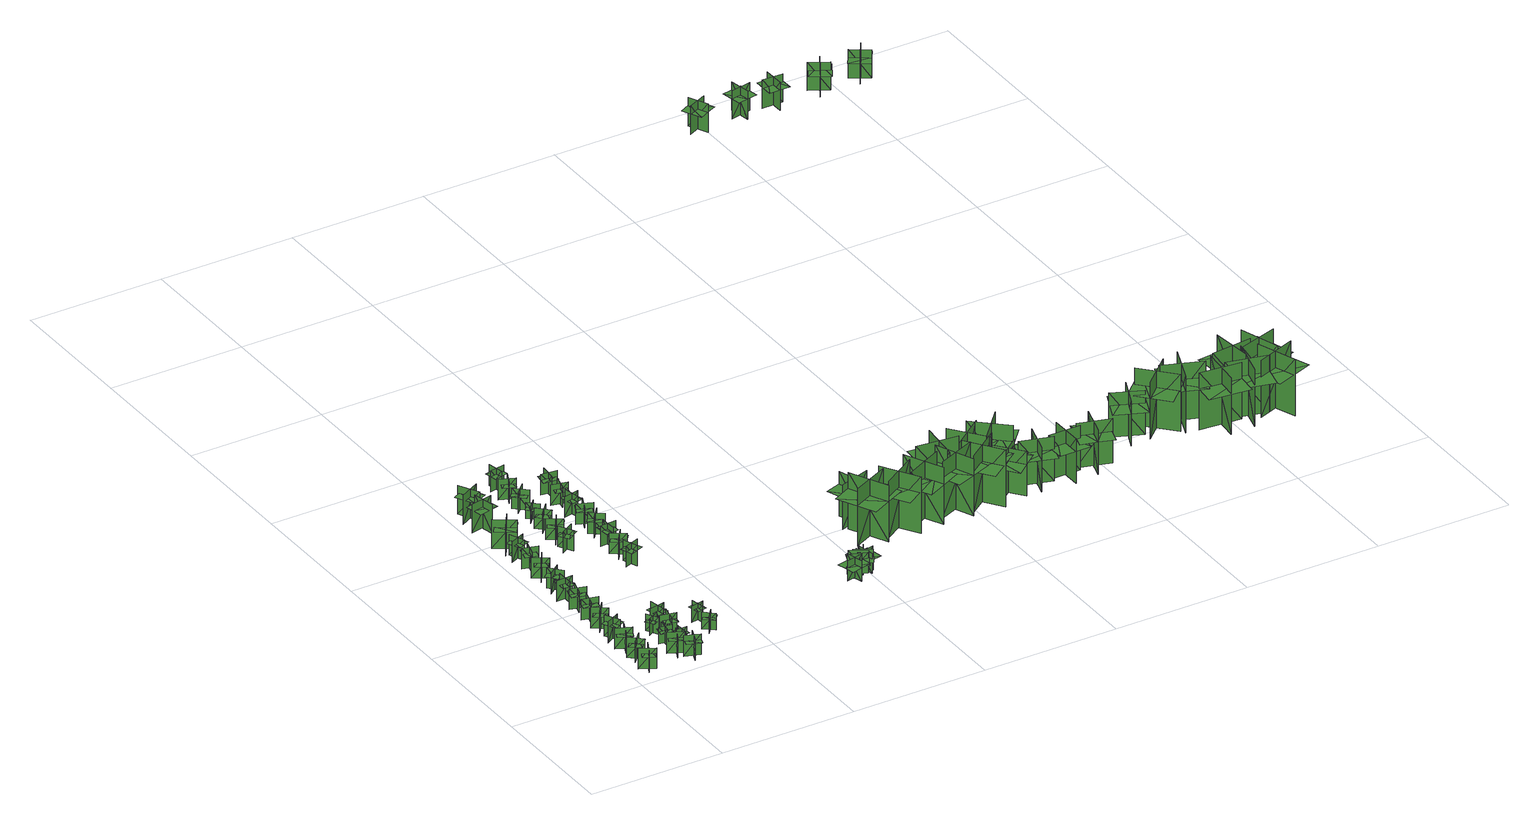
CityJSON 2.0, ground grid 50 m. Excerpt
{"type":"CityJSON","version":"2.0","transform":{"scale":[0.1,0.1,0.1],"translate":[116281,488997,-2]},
"CityObjects":{
"tree1":{"type":"SolitaryVegetationObject","geometry":[{"type":"MultiSurface","lod":"1","boundaries":[[[0,1,2]],[[0,2,3]],[[4,5,6]],[[4,6,7]],[[8,9,10]],[[8,10,11]],[[8,12,13]],[[8,13,9]]]}]},
"tree2":{"type":"SolitaryVegetationObject","geometry":[{"type":"MultiSurface","lod":"1","boundaries":[[[14,15,16]],[[14,16,17]],[[18,19,20]],[[18,20,21]],[[22,23,24]],[[22,24,25]],[[22,26,27]],[[22,27,23]]]}]},
"tree3":{"type":"SolitaryVegetationObject","geometry":[{"type":"MultiSurface","lod":"1","boundaries":[[[28,29,30]],[[28,30,31]],[[32,33,34]],[[32,34,35]],[[36,37,38]],[[36,38,39]],[[36,40,41]],[[36,41,37]]]}]},
"tree4":{"type":"SolitaryVegetationObject","geometry":[{"type":"MultiSurface","lod":"1","boundaries":[[[42,43,44]],[[42,44,45]],[[46,47,48]],[[46,48,49]],[[50,51,52]],[[50,52,53]],[[50,54,55]],[[50,55,51]]]}]},
"tree5":{"type":"SolitaryVegetationObject","geometry":[{"type":"MultiSurface","lod":"1","boundaries":[[[56,57,58]],[[56,58,59]],[[60,61,62]],[[60,62,63]],[[64,65,66]],[[64,66,67]],[[64,68,69]],[[64,69,65]]]}]},
"tree6":{"type":"SolitaryVegetationObject","geometry":[{"type":"MultiSurface","lod":"1","boundaries":[[[70,71,72]],[[70,72,73]],[[74,75,76]],[[74,76,77]],[[78,79,80]],[[78,80,81]],[[78,82,83]],[[78,83,79]]]}]},
"tree7":{"type":"SolitaryVegetationObject","geometry":[{"type":"MultiSurface","lod":"1","boundaries":[[[84,85,86]],[[84,86,87]],[[88,89,90]],[[88,90,91]],[[92,93,94]],[[92,94,95]],[[92,96,97]],[[92,97,93]]]}]},
"tree8":{"type":"SolitaryVegetationObject","geometry":[{"type":"MultiSurface","lod":"1","boundaries":[[[98,99,100]],[[98,100,101]],[[102,103,104]],[[102,104,105]],[[106,107,108]],[[106,108,109]],[[106,110,111]],[[106,111,107]]]}]},
"tree9":{"type":"SolitaryVegetationObject","geometry":[{"type":"MultiSurface","lod":"1","boundaries":[[[112,113,114]],[[112,114,115]],[[116,117,118]],[[116,118,119]],[[120,121,122]],[[120,122,123]],[[120,124,125]],[[120,125,121]]]}]},
"tree10":{"type":"SolitaryVegetationObject","geometry":[{"type":"MultiSurface","lod":"1","boundaries":[[[126,127,128]],[[126,128,129]],[[130,131,132]],[[130,132,133]],[[134,135,136]],[[134,136,137]],[[134,138,139]],[[134,139,135]]]}]},
"tree11":{"type":"SolitaryVegetationObject","geometry":[{"type":"MultiSurface","lod":"1","boundaries":[[[140,141,142]],[[140,142,143]],[[144,145,146]],[[144,146,147]],[[148,149,150]],[[148,150,151]],[[148,152,153]],[[148,153,149]]]}]},
"tree12":{"type":"SolitaryVegetationObject","geometry":[{"type":"MultiSurface","lod":"1","boundaries":[[[154,155,156]],[[154,156,157]],[[158,159,160]],[[158,160,161]],[[162,163,164]],[[162,164,165]],[[162,166,167]],[[162,167,163]]]}]},
"tree13":{"type":"SolitaryVegetationObject","geometry":[{"type":"MultiSurface","lod":"1","boundaries":[[[168,169,170]],[[168,170,171]],[[172,173,174]],[[172,174,175]],[[176,177,178]],[[176,178,179]],[[176,180,181]],[[176,181,177]]]}]},
"tree14":{"type":"SolitaryVegetationObject","geometry":[{"type":"MultiSurface","lod":"1","boundaries":[[[182,183,184]],[[182,184,185]],[[186,187,188]],[[186,188,189]],[[190,191,192]],[[190,192,193]],[[190,194,195]],[[190,195,191]]]}]},
"tree15":{"type":"SolitaryVegetationObject","geometry":[{"type":"MultiSurface","lod":"1","boundaries":[[[196,197,198]],[[196,198,199]],[[200,201,202]],[[200,202,203]],[[204,205,206]],[[204,206,207]],[[204,208,209]],[[204,209,205]]]}]},
"tree16":{"type":"SolitaryVegetationObject","geometry":[{"type":"MultiSurface","lod":"1","boundaries":[[[210,211,212]],[[210,212,213]],[[214,215,216]],[[214,216,217]],[[218,219,220]],[[218,220,221]],[[218,222,223]],[[218,223,219]]]}]},
"tree17":{"type":"SolitaryVegetationObject","geometry":[{"type":"MultiSurface","lod":"1","boundaries":[[[224,225,226]],[[224,226,227]],[[228,229,230]],[[228,230,231]],[[232,233,234]],[[232,234,235]],[[232,236,237]],[[232,237,233]]]}]},
"tree18":{"type":"SolitaryVegetationObject","geometry":[{"type":"MultiSurface","lod":"1","boundaries":[[[238,239,240]],[[238,240,241]],[[242,243,244]],[[242,244,245]],[[246,247,248]],[[246,248,249]],[[246,250,251]],[[246,251,247]]]}]},
"tree19":{"type":"SolitaryVegetationObject","geometry":[{"type":"MultiSurface","lod":"1","boundaries":[[[252,253,254]],[[252,254,255]],[[256,257,258]],[[256,258,259]],[[260,261,262]],[[260,262,263]],[[260,264,265]],[[260,265,261]]]}]},
"tree20":{"type":"SolitaryVegetationObject","geometry":[{"type":"MultiSurface","lod":"1","boundaries":[[[266,267,268]],[[266,268,269]],[[270,271,272]],[[270,272,273]],[[274,275,276]],[[274,276,277]],[[274,278,279]],[[274,279,275]]]}]},
"tree21":{"type":"SolitaryVegetationObject","geometry":[{"type":"MultiSurface","lod":"1","boundaries":[[[280,281,282]],[[280,282,283]],[[284,285,286]],[[284,286,287]],[[288,289,290]],[[288,290,291]],[[288,292,293]],[[288,293,289]]]}]},
"tree22":{"type":"SolitaryVegetationObject","geometry":[{"type":"MultiSurface","lod":"1","boundaries":[[[294,295,296]],[[294,296,297]],[[298,299,300]],[[298,300,301]],[[302,303,304]],[[302,304,305]],[[302,306,307]],[[302,307,303]]]}]},
"tree23":{"type":"SolitaryVegetationObject","geometry":[{"type":"MultiSurface","lod":"1","boundaries":[[[308,309,310]],[[308,310,311]],[[312,313,314]],[[312,314,315]],[[316,317,318]],[[316,318,319]],[[316,320,321]],[[316,321,317]]]}]},
"tree24":{"type":"SolitaryVegetationObject","geometry":[{"type":"MultiSurface","lod":"1","boundaries":[[[322,323,324]],[[322,324,325]],[[326,327,328]],[[326,328,329]],[[330,331,332]],[[330,332,333]],[[330,334,335]],[[330,335,331]]]}]},
"tree25":{"type":"SolitaryVegetationObject","geometry":[{"type":"MultiSurface","lod":"1","boundaries":[[[336,337,338]],[[336,338,339]],[[340,341,342]],[[340,342,343]],[[344,345,346]],[[344,346,347]],[[344,348,349]],[[344,349,345]]]}]},
"tree26":{"type":"SolitaryVegetationObject","geometry":[{"type":"MultiSurface","lod":"1","boundaries":[[[350,351,352]],[[350,352,353]],[[354,355,356]],[[354,356,357]],[[358,359,360]],[[358,360,361]],[[358,362,363]],[[358,363,359]]]}]},
"tree27":{"type":"SolitaryVegetationObject","geometry":[{"type":"MultiSurface","lod":"1","boundaries":[[[364,365,366]],[[364,366,367]],[[368,369,370]],[[368,370,371]],[[372,373,374]],[[372,374,375]],[[372,376,377]],[[372,377,373]]]}]},
"tree28":{"type":"SolitaryVegetationObject","geometry":[{"type":"MultiSurface","lod":"1","boundaries":[[[378,379,380]],[[378,380,381]],[[382,383,384]],[[382,384,385]],[[386,387,388]],[[386,388,389]],[[386,390,391]],[[386,391,387]]]}]},
"tree29":{"type":"SolitaryVegetationObject","geometry":[{"type":"MultiSurface","lod":"1","boundaries":[[[392,393,394]],[[392,394,395]],[[396,397,398]],[[396,398,399]],[[400,401,402]],[[400,402,403]],[[400,404,405]],[[400,405,401]]]}]},
"tree30":{"type":"SolitaryVegetationObject","geometry":[{"type":"MultiSurface","lod":"1","boundaries":[[[406,407,408]],[[406,408,409]],[[410,411,412]],[[410,412,413]],[[414,415,416]],[[414,416,417]],[[414,418,419]],[[414,419,415]]]}]},
"tree31":{"type":"SolitaryVegetationObject","geometry":[{"type":"MultiSurface","lod":"1","boundaries":[[[420,421,422]],[[420,422,423]],[[424,425,426]],[[424,426,427]],[[428,429,430]],[[428,430,431]],[[428,432,433]],[[428,433,429]]]}]},
"tree32":{"type":"SolitaryVegetationObject","geometry":[{"type":"MultiSurface","lod":"1","boundaries":[[[434,435,436]],[[434,436,437]],[[438,439,440]],[[438,440,441]],[[442,443,444]],[[442,444,445]],[[442,446,447]],[[442,447,443]]]}]},
"tree33":{"type":"SolitaryVegetationObject","geometry":[{"type":"MultiSurface","lod":"1","boundaries":[[[448,449,450]],[[448,450,451]],[[452,453,454]],[[452,454,455]],[[456,457,458]],[[456,458,459]],[[456,460,461]],[[456,461,457]]]}]},
"tree34":{"type":"SolitaryVegetationObject","geometry":[{"type":"MultiSurface","lod":"1","boundaries":[[[462,463,464]],[[462,464,465]],[[466,467,468]],[[466,468,469]],[[470,471,472]],[[470,472,473]],[[470,474,475]],[[470,475,471]]]}]},
"tree35":{"type":"SolitaryVegetationObject","geometry":[{"type":"MultiSurface","lod":"1","boundaries":[[[476,477,478]],[[476,478,479]],[[480,481,482]],[[480,482,483]],[[484,485,486]],[[484,486,487]],[[484,488,489]],[[484,489,485]]]}]},
"tree36":{"type":"SolitaryVegetationObject","geometry":[{"type":"MultiSurface","lod":"1","boundaries":[[[490,491,492]],[[490,492,493]],[[494,495,496]],[[494,496,497]],[[498,499,500]],[[498,500,501]],[[498,502,503]],[[498,503,499]]]}]},
"tree37":{"type":"SolitaryVegetationObject","geometry":[{"type":"MultiSurface","lod":"1","boundaries":[[[504,505,506]],[[504,506,507]],[[508,509,510]],[[508,510,511]],[[512,513,514]],[[512,514,515]],[[512,516,517]],[[512,517,513]]]}]},
"tree38":{"type":"SolitaryVegetationObject","geometry":[{"type":"MultiSurface","lod":"1","boundaries":[[[518,519,520]],[[518,520,521]],[[522,523,524]],[[522,524,525]],[[526,527,528]],[[526,528,529]],[[526,530,531]],[[526,531,527]]]}]},
"tree39":{"type":"SolitaryVegetationObject","geometry":[{"type":"MultiSurface","lod":"1","boundaries":[[[532,533,534]],[[532,534,535]],[[536,537,538]],[[536,538,539]],[[540,541,542]],[[540,542,543]],[[540,544,545]],[[540,545,541]]]}]},
"tree40":{"type":"SolitaryVegetationObject","geometry":[{"type":"MultiSurface","lod":"1","boundaries":[[[546,547,548]],[[546,548,549]],[[550,551,552]],[[550,552,553]],[[554,555,556]],[[554,556,557]],[[554,557,558]],[[554,558,559]]]}]},
"tree41":{"type":"SolitaryVegetationObject","geometry":[{"type":"MultiSurface","lod":"1","boundaries":[[[560,561,562]],[[560,562,563]],[[564,565,566]],[[564,566,567]],[[568,569,570]],[[568,570,571]],[[568,571,572]],[[568,572,573]]]}]},
"tree42":{"type":"SolitaryVegetationObject","geometry":[{"type":"MultiSurface","lod":"1","boundaries":[[[574,575,576]],[[574,576,577]],[[578,579,580]],[[578,580,581]],[[582,583,584]],[[582,584,585]],[[582,585,586]],[[582,586,587]]]}]},
"tree43":{"type":"SolitaryVegetationObject","geometry":[{"type":"MultiSurface","lod":"1","boundaries":[[[588,589,590]],[[588,590,591]],[[592,593,594]],[[592,594,595]],[[596,597,598]],[[596,598,599]],[[596,599,600]],[[596,600,601]]]}]},
"tree44":{"type":"SolitaryVegetationObject","geometry":[{"type":"MultiSurface","lod":"1","boundaries":[[[602,603,604]],[[602,604,605]],[[606,607,608]],[[606,608,609]],[[610,611,612]],[[610,612,613]],[[610,613,614]],[[610,614,615]]]}]},
"tree45":{"type":"SolitaryVegetationObject","geometry":[{"type":"MultiSurface","lod":"1","boundaries":[[[616,617,618]],[[616,618,619]],[[620,621,622]],[[620,622,623]],[[624,625,626]],[[624,626,627]],[[624,627,628]],[[624,628,629]]]}]},
"tree46":{"type":"SolitaryVegetationObject","geometry":[{"type":"MultiSurface","lod":"1","boundaries":[[[630,631,632]],[[630,632,633]],[[634,635,636]],[[634,636,637]],[[638,639,640]],[[638,640,641]],[[638,641,642]],[[638,642,643]]]}]},
"tree47":{"type":"SolitaryVegetationObject","geometry":[{"type":"MultiSurface","lod":"1","boundaries":[[[644,645,646]],[[644,646,647]],[[648,649,650]],[[648,650,651]],[[652,653,654]],[[652,654,655]],[[652,655,656]],[[652,656,657]]]}]},
"tree48":{"type":"SolitaryVegetationObject","geometry":[{"type":"MultiSurface","lod":"1","boundaries":[[[658,659,660]],[[658,660,661]],[[662,663,664]],[[662,664,665]],[[666,667,668]],[[666,668,669]],[[666,669,670]],[[666,670,671]]]}]},
"tree49":{"type":"SolitaryVegetationObject","geometry":[{"type":"MultiSurface","lod":"1","boundaries":[[[672,673,674]],[[672,674,675]],[[676,677,678]],[[676,678,679]],[[680,681,682]],[[680,682,683]],[[680,683,684]],[[680,684,685]]]}]},
"tree50":{"type":"SolitaryVegetationObject","geometry":[{"type":"MultiSurface","lod":"1","boundaries":[[[686,687,688]],[[686,688,689]],[[690,691,692]],[[690,692,693]],[[694,695,696]],[[694,696,697]],[[694,697,698]],[[694,698,699]]]}]},
"tree51":{"type":"SolitaryVegetationObject","geometry":[{"type":"MultiSurface","lod":"1","boundaries":[[[700,701,702]],[[700,702,703]],[[704,705,706]],[[704,706,707]],[[708,709,710]],[[708,710,711]],[[708,711,712]],[[708,712,713]]]}]},
"tree52":{"type":"SolitaryVegetationObject","geometry":[{"type":"MultiSurface","lod":"1","boundaries":[[[714,715,716]],[[714,716,717]],[[718,719,720]],[[718,720,721]],[[722,723,724]],[[722,724,725]],[[722,725,726]],[[722,726,727]]]}]},
"tree53":{"type":"SolitaryVegetationObject","geometry":[{"type":"MultiSurface","lod":"1","boundaries":[[[728,729,730]],[[728,730,731]],[[732,733,734]],[[732,734,735]],[[736,737,738]],[[736,738,739]],[[736,739,740]],[[736,740,741]]]}]},
"tree54":{"type":"SolitaryVegetationObject","geometry":[{"type":"MultiSurface","lod":"1","boundaries":[[[742,743,744]],[[742,744,745]],[[746,747,748]],[[746,748,749]],[[750,751,752]],[[750,752,753]],[[750,753,754]],[[750,754,755]]]}]},
"tree55":{"type":"SolitaryVegetationObject","geometry":[{"type":"MultiSurface","lod":"1","boundaries":[[[756,757,758]],[[756,758,759]],[[760,761,762]],[[760,762,763]],[[764,765,766]],[[764,766,767]],[[764,767,768]],[[764,768,769]]]}]},
"tree56":{"type":"SolitaryVegetationObject","geometry":[{"type":"MultiSurface","lod":"1","boundaries":[[[770,771,772]],[[770,772,773]],[[774,775,776]],[[774,776,777]],[[778,779,780]],[[778,780,781]],[[778,781,782]],[[778,782,783]]]}]},
"tree57":{"type":"SolitaryVegetationObject","geometry":[{"type":"MultiSurface","lod":"1","boundaries":[[[784,785,786]],[[784,786,787]],[[788,789,790]],[[788,790,791]],[[792,793,794]],[[792,794,795]],[[792,795,796]],[[792,796,797]]]}]},
"tree58":{"type":"SolitaryVegetationObject","geometry":[{"type":"MultiSurface","lod":"1","boundaries":[[[798,799,800]],[[798,800,801]],[[802,803,804]],[[802,804,805]],[[806,807,808]],[[806,808,809]],[[806,809,810]],[[806,810,811]]]}]},
"tree59":{"type":"SolitaryVegetationObject","geometry":[{"type":"MultiSurface","lod":"1","boundaries":[[[812,813,814]],[[812,814,815]],[[816,817,818]],[[816,818,819]],[[820,821,822]],[[820,822,823]],[[820,823,824]],[[820,824,825]]]}]},
"tree60":{"type":"SolitaryVegetationObject","geometry":[{"type":"MultiSurface","lod":"1","boundaries":[[[826,827,828]],[[826,828,829]],[[830,831,832]],[[830,832,833]],[[834,835,836]],[[834,836,837]],[[834,837,838]],[[834,838,839]]]}]},
"tree61":{"type":"SolitaryVegetationObject","geometry":[{"type":"MultiSurface","lod":"1","boundaries":[[[840,841,842]],[[840,842,843]],[[844,845,846]],[[844,846,847]],[[848,849,850]],[[848,850,851]],[[848,851,852]],[[848,852,853]]]}]},
"tree62":{"type":"SolitaryVegetationObject","geometry":[{"type":"MultiSurface","lod":"1","boundaries":[[[854,855,856]],[[854,856,857]],[[858,859,860]],[[858,860,861]],[[862,863,864]],[[862,864,865]],[[862,865,866]],[[862,866,867]]]}]},
"tree63":{"type":"SolitaryVegetationObject","geometry":[{"type":"MultiSurface","lod":"1","boundaries":[[[868,869,870]],[[868,870,871]],[[872,873,874]],[[872,874,875]],[[876,877,878]],[[876,878,879]],[[876,879,880]],[[876,880,881]]]}]},
"tree64":{"type":"SolitaryVegetationObject","geometry":[{"type":"MultiSurface","lod":"1","boundaries":[[[882,883,884]],[[882,884,885]],[[886,887,888]],[[886,888,889]],[[890,891,892]],[[890,892,893]],[[890,893,894]],[[890,894,895]]]}]},
"tree65":{"type":"SolitaryVegetationObject","geometry":[{"type":"MultiSurface","lod":"1","boundaries":[[[896,897,898]],[[896,898,899]],[[900,901,902]],[[900,902,903]],[[904,905,906]],[[904,906,907]],[[904,907,908]],[[904,908,909]]]}]},
"tree66":{"type":"SolitaryVegetationObject","geometry":[{"type":"MultiSurface","lod":"1","boundaries":[[[910,911,912]],[[910,912,913]],[[914,915,916]],[[914,916,917]],[[918,919,920]],[[918,920,921]],[[918,921,922]],[[918,922,923]]]}]},
"tree67":{"type":"SolitaryVegetationObject","geometry":[{"type":"MultiSurface","lod":"1","boundaries":[[[924,925,926]],[[924,926,927]],[[928,929,930]],[[928,930,931]],[[932,933,934]],[[932,934,935]],[[932,935,936]],[[932,936,937]]]}]},
"tree68":{"type":"SolitaryVegetationObject","geometry":[{"type":"MultiSurface","lod":"1","boundaries":[[[938,939,940]],[[938,940,941]],[[942,943,944]],[[942,944,945]],[[946,947,948]],[[946,948,949]],[[946,949,950]],[[946,950,951]]]}]},
"tree69":{"type":"SolitaryVegetationObject","geometry":[{"type":"MultiSurface","lod":"1","boundaries":[[[952,953,954]],[[952,954,955]],[[956,957,958]],[[956,958,959]],[[960,961,962]],[[960,962,963]],[[960,963,964]],[[960,964,965]]]}]},
"tree70":{"type":"SolitaryVegetationObject","geometry":[{"type":"MultiSurface","lod":"1","boundaries":[[[966,967,968]],[[966,968,969]],[[970,971,972]],[[970,972,973]],[[974,975,976]],[[974,976,977]],[[974,977,978]],[[974,978,979]]]}]},
"tree71":{"type":"SolitaryVegetationObject","geometry":[{"type":"MultiSurface","lod":"1","boundaries":[[[980,981,982]],[[980,982,983]],[[984,985,986]],[[984,986,987]],[[988,989,990]],[[988,990,991]],[[988,991,992]],[[988,992,993]]]}]}
},
"vertices":[
[65,71,36],[37,18,36],[37,18,114],[65,71,114],[20,57,36],[72,29,36],[72,29,114],[20,57,114],[63,66,94],[37,18,94],[58,7,94],[83,55,94],[42,77,94],[17,29,94],
[72,141,35],[33,97,35],[33,97,113],[72,141,113],[25,138,35],[69,98,35],[69,98,113],[25,138,113],[69,137,93],[33,97,93],[50,81,93],[86,121,93],[51,152,93],[15,112,93],
[20,204,35],[74,180,35],[74,180,114],[20,204,114],[37,161,35],[61,214,35],[61,214,114],[37,161,114],[25,202,93],[74,180,93],[84,201,93],[34,223,93],[15,181,93],[64,159,93],
[35,294,35],[63,242,35],[63,242,114],[35,294,114],[22,249,35],[74,278,35],[74,278,114],[22,249,114],[37,290,93],[63,242,93],[84,253,93],[58,301,93],[17,278,93],[43,231,93],
[71,369,33],[35,322,33],[35,322,112],[71,369,112],[25,362,33],[72,327,33],[72,327,112],[25,362,112],[68,365,91],[35,322,91],[54,308,91],[87,351,91],[49,379,91],[17,336,91],
[83,408,31],[26,422,31],[26,422,110],[83,408,110],[59,447,31],[44,390,31],[44,390,110],[59,447,110],[78,409,89],[26,422,89],[20,399,89],[73,386,89],[84,431,89],[31,444,89],
[148,90,37],[201,65,37],[201,65,116],[148,90,116],[163,46,37],[189,100,37],[189,100,116],[163,46,116],[152,88,96],[201,65,96],[211,86,96],[162,109,96],[142,67,96],[190,44,96],
[84,484,31],[27,499,31],[27,499,109],[84,484,109],[61,524,31],[45,467,31],[45,467,109],[61,524,109],[79,485,89],[27,499,89],[21,476,89],[73,463,89],[85,508,89],[33,522,89],
[52,600,30],[53,540,30],[53,540,109],[52,600,109],[19,566,30],[79,567,30],[79,567,109],[19,566,109],[52,595,89],[53,540,89],[76,541,89],[75,595,89],[28,594,89],[29,540,89],
[204,148,37],[158,155,37],[158,155,100],[204,148,100],[182,178,37],[175,131,37],[175,131,100],[182,178,100],[200,149,84],[158,155,84],[155,136,84],[198,130,84],[203,167,84],[160,173,84],
[186,46,37],[241,25,37],[241,25,116],[186,46,116],[205,4,37],[226,59,37],[226,59,116],[205,4,116],[190,45,95],[241,25,95],[249,47,95],[199,66,95],[182,23,95],[232,3,95],
[28,615,30],[74,652,30],[74,652,108],[28,615,108],[75,611,30],[37,656,30],[37,656,108],[75,611,108],[32,618,88],[74,652,88],[59,670,88],[17,636,88],[47,600,88],[89,634,88],
[190,110,38],[237,110,38],[237,110,101],[190,110,101],[217,84,38],[216,131,38],[216,131,101],[217,84,101],[194,110,85],[237,110,85],[237,129,85],[194,129,85],[194,91,85],[237,92,85],
[201,239,37],[160,215,37],[160,215,100],[201,239,100],[165,248,37],[189,207,37],[189,207,100],[165,248,100],[197,237,84],[160,215,84],[170,199,84],[207,220,84],[188,253,84],[151,231,84],
[72,745,30],[40,695,30],[40,695,108],[72,745,108],[26,734,30],[76,703,30],[76,703,108],[26,734,108],[69,740,88],[40,695,88],[60,682,88],[89,728,88],[49,753,88],[20,707,88],
[224,220,37],[212,163,37],[212,163,115],[224,220,115],[185,195,37],[243,182,37],[243,182,115],[185,195,115],[223,215,95],[212,163,95],[235,158,95],[246,211,95],[200,220,95],[189,167,95],
[46,761,30],[61,818,30],[61,818,108],[46,761,108],[86,785,30],[29,799,30],[29,799,108],[86,785,108],[47,766,88],[61,818,88],[38,824,88],[25,771,88],[70,760,88],[83,812,88],
[210,292,33],[223,234,33],[223,234,111],[210,292,111],[185,252,33],[243,265,33],[243,265,111],[185,252,111],[212,287,91],[223,234,91],[246,239,91],[234,291,91],[189,282,91],[200,229,91],
[41,896,30],[65,842,30],[65,842,108],[41,896,108],[25,852,30],[79,876,30],[79,876,108],[25,852,108],[43,891,88],[65,842,88],[87,851,88],[65,901,88],[22,882,88],[44,833,88],
[17,966,27],[86,920,27],[86,920,136],[17,966,136],[30,902,27],[76,971,27],[76,971,136],[30,902,136],[23,962,108],[86,920,108],[104,948,108],[41,989,108],[5,935,108],[68,893,108],
[12,1081,27],[93,1098,27],[93,1098,136],[12,1081,136],[67,1046,27],[50,1127,27],[50,1127,136],[67,1046,136],[19,1083,108],[93,1098,108],[86,1130,108],[12,1115,108],[26,1051,108],[100,1066,108],
[327,163,37],[363,133,37],[363,133,100],[327,163,100],[331,125,37],[361,162,37],[361,162,100],[331,125,100],[330,160,83],[363,133,83],[375,147,83],[342,175,83],[318,146,83],[352,118,83],
[35,1207,27],[74,1134,27],[74,1134,137],[35,1207,137],[17,1144,27],[90,1183,27],[90,1183,137],[17,1144,137],[39,1201,109],[74,1134,109],[103,1149,109],[68,1216,109],[10,1186,109],[45,1119,109],
[342,247,35],[351,201,35],[351,201,97],[342,247,97],[321,216,35],[368,226,35],[368,226,97],[321,216,97],[342,243,81],[351,201,81],[370,205,81],[361,247,81],[324,240,81],[333,197,81],
[248,849,30],[198,817,30],[198,817,108],[248,849,108],[202,859,30],[234,809,30],[234,809,108],[202,859,108],[244,846,88],[198,817,88],[211,798,88],[256,827,88],[231,866,88],[186,837,88],
[193,917,30],[243,887,30],[243,887,108],[193,917,108],[204,872,30],[235,922,30],[235,922,108],[204,872,108],[197,915,88],[243,887,88],[256,906,88],[209,935,88],[185,895,88],[231,867,88],
[243,1001,29],[204,956,29],[204,956,107],[243,1001,107],[197,997,29],[241,958,29],[241,958,107],[197,997,107],[240,997,87],[204,956,87],[222,941,87],[257,981,87],[223,1012,87],[187,972,87],
[205,1031,29],[236,1066,29],[236,1066,91],[205,1031,91],[242,1033,29],[207,1065,29],[207,1065,91],[242,1033,91],[207,1034,75],[236,1066,75],[223,1079,75],[193,1047,75],[221,1021,75],[250,1053,75],
[381,653,31],[326,632,31],[326,632,109],[381,653,109],[338,672,31],[359,617,31],[359,617,109],[338,672,109],[376,651,89],[326,632,89],[334,610,89],[385,629,89],[368,673,89],[318,654,89],
[246,1103,28],[203,1145,28],[203,1145,106],[246,1103,106],[245,1150,28],[204,1108,28],[204,1108,106],[245,1150,106],[242,1107,86],[203,1145,86],[187,1128,86],[226,1090,86],[258,1124,86],[220,1161,86],
[324,735,29],[371,700,29],[371,700,108],[324,735,108],[331,689,29],[366,736,29],[366,736,108],[331,689,108],[328,732,88],[371,700,88],[385,718,88],[342,751,88],[314,714,88],[357,681,88],
[237,1231,28],[213,1177,28],[213,1177,106],[237,1231,106],[193,1214,28],[247,1190,28],[247,1190,106],[193,1214,106],[235,1226,86],[213,1177,86],[234,1167,86],[256,1217,86],[213,1236,86],[191,1186,86],
[353,758,29],[348,816,29],[348,816,107],[353,758,107],[383,793,29],[324,789,29],[324,789,107],[383,793,107],[352,763,87],[348,816,87],[325,815,87],[329,761,87],[376,764,87],[372,818,87],
[255,1282,28],[198,1270,28],[198,1270,107],[255,1282,107],[216,1307,28],[229,1250,28],[229,1250,107],[216,1307,107],[250,1281,86],[198,1270,86],[203,1247,86],[255,1259,86],[245,1304,86],[193,1293,86],
[377,846,28],[331,882,28],[331,882,107],[377,846,107],[372,892,28],[335,846,28],[335,846,107],[372,892,107],[373,849,86],[331,882,86],[316,864,86],[359,830,86],[388,867,86],[345,901,86],
[382,928,28],[327,951,28],[327,951,106],[382,928,106],[364,971,28],[341,917,28],[341,917,106],[364,971,106],[377,930,86],[327,951,86],[318,929,86],[368,908,86],[386,951,86],[336,972,86],
[346,1047,27],[358,989,27],[358,989,105],[346,1047,105],[321,1008,27],[378,1020,27],[378,1020,105],[321,1008,105],[347,1042,85],[358,989,85],[381,994,85],[370,1047,85],[324,1038,85],[335,985,85],
[361,1121,27],[347,1064,27],[347,1064,105],[361,1121,105],[321,1097,27],[379,1083,27],[379,1083,105],[321,1097,105],[360,1117,85],[347,1064,85],[370,1059,85],[382,1111,85],[337,1122,85],[324,1070,85],
[386,1160,28],[327,1167,28],[327,1167,107],[386,1160,107],[357,1197,28],[350,1138,28],[350,1138,107],[357,1197,107],[381,1161,86],[327,1167,86],[324,1144,86],[378,1138,86],[384,1184,86],[330,1191,86],
[947,179,14],[947,179,91],[931,244,91],[931,244,14],[909,203,14],[909,203,91],[971,218,91],[971,218,14],[899,201,66],[907,168,66],[985,187,66],[977,219,66],[969,252,66],[891,233,66],
[945,209,17],[945,219,17],[945,219,8],[945,209,8],[941,209,13],[941,219,13],[950,219,13],[950,209,13],[940,216,13],[940,216,17],[951,216,17],[951,216,13],[951,216,8],[940,216,8],
[936,245,8],[936,245,86],[998,221,86],[998,221,8],[977,262,8],[977,262,86],[954,202,86],[954,202,8],[981,272,60],[950,284,60],[921,209,60],[952,197,60],[983,185,60],[1012,260,60],
[1002,225,13],[1002,225,91],[944,259,91],[944,259,13],[958,215,13],[958,215,91],[991,270,91],[991,270,13],[953,206,65],[982,189,65],[1022,258,65],[993,275,65],[965,292,65],[924,223,65],
[1020,227,10],[1020,227,87],[963,261,87],[963,261,10],[976,217,10],[976,217,87],[1009,272,87],[1009,272,10],[971,208,62],[1000,191,62],[1041,260,62],[1012,277,62],[984,294,62],[942,226,62],
[1007,211,8],[1007,211,85],[994,277,85],[994,277,8],[970,237,8],[970,237,85],[1033,250,85],[1033,250,8],[960,235,60],[967,202,60],[1045,218,60],[1039,251,60],[1032,284,60],[954,268,60],
[1042,358,27],[1180,427,27],[1180,427,242],[1042,358,242],[1139,325,27],[1070,464,27],[1070,464,242],[1139,325,242],[1139,325,182],[1209,359,182],[1140,498,182],[1070,464,182],[1001,429,182],[1070,291,182],
[1052,469,29],[1167,507,29],[1167,507,198],[1052,469,198],[1124,432,29],[1086,548,29],[1086,548,198],[1124,432,198],[1124,432,151],[1182,451,151],[1144,567,151],[1086,548,151],[1028,528,151],[1067,413,151],
[1176,448,26],[1259,317,26],[1259,317,242],[1176,448,242],[1153,348,26],[1284,430,26],[1284,430,242],[1153,348,242],[1153,348,181],[1194,282,181],[1325,365,181],[1284,430,181],[1242,496,181],[1111,413,181],
[1352,329,25],[1282,468,25],[1282,468,241],[1352,329,241],[1385,427,25],[1246,358,25],[1246,358,241],[1385,427,241],[1385,427,180],[1350,496,180],[1212,427,180],[1246,358,180],[1281,288,180],[1420,358,180],
[1368,363,25],[1511,423,25],[1511,423,241],[1368,363,241],[1463,324,25],[1403,466,25],[1403,466,241],[1463,324,241],[1463,324,180],[1535,353,180],[1475,496,180],[1403,466,180],[1332,437,180],[1392,294,180],
[1500,479,23],[1346,495,23],[1346,495,238],[1500,479,238],[1436,559,23],[1420,405,23],[1420,405,238],[1436,559,238],[1436,559,178],[1358,567,178],[1343,413,178],[1420,405,178],[1497,398,178],[1513,552,178],
[1491,446,24],[1583,321,24],[1583,321,240],[1491,446,240],[1475,344,24],[1600,436,24],[1600,436,240],[1475,344,240],[1475,344,179],[1521,282,179],[1646,373,179],[1600,436,179],[1554,498,179],[1429,407,179],
[1490,540,24],[1585,417,24],[1585,417,239],[1490,540,239],[1476,437,24],[1599,532,24],[1599,532,239],[1476,437,239],[1476,437,179],[1524,376,179],[1646,471,179],[1599,532,179],[1551,593,179],[1429,498,179],
[1681,427,25],[1586,351,25],[1586,351,194],[1681,427,194],[1600,436,25],[1676,341,25],[1676,341,194],[1600,436,194],[1600,436,146],[1553,398,146],[1629,303,146],[1676,341,146],[1724,380,146],[1648,474,146],
[1685,441,24],[1569,544,24],[1569,544,239],[1685,441,239],[1680,544,24],[1576,428,24],[1576,428,239],[1680,544,239],[1680,544,179],[1622,595,179],[1519,480,179],[1576,428,179],[1634,376,179],[1737,492,179],
[1732,341,22],[1767,458,22],[1767,458,192],[1732,341,192],[1804,379,22],[1687,414,22],[1687,414,192],[1804,379,192],[1804,379,144],[1821,438,144],[1704,472,144],[1687,414,144],[1670,356,144],[1786,321,144],
[1911,392,24],[1790,391,24],[1790,391,193],[1911,392,193],[1854,449,24],[1855,327,24],[1855,327,193],[1854,449,193],[1854,449,145],[1793,449,145],[1794,327,145],[1855,327,145],[1916,328,145],[1915,449,145],
[1906,408,25],[2023,373,25],[2023,373,194],[1906,408,194],[1945,337,25],[1979,453,25],[1979,453,194],[1945,336,194],[1945,337,147],[2003,319,147],[2038,436,147],[1979,453,147],[1921,470,147],[1886,354,147],
[2206,468,26],[2094,515,26],[2094,515,195],[2206,468,195],[2176,543,26],[2129,431,26],[2129,431,195],[2176,543,195],[2176,543,148],[2120,567,148],[2073,455,148],[2129,431,148],[2185,408,148],[2232,520,148],
[2210,540,25],[2316,426,25],[2316,426,241],[2210,540,241],[2206,437,25],[2319,542,25],[2319,542,241],[2206,437,241],[2206,437,180],[2258,380,180],[2372,485,180],[2319,542,180],[2267,599,180],[2153,494,180],
[2381,555,25],[2325,411,25],[2325,411,240],[2381,555,240],[2286,515,25],[2431,458,25],[2431,458,240],[2286,515,240],[2286,515,180],[2258,442,180],[2402,386,180],[2431,458,180],[2459,530,180],[2315,587,180],
[2447,326,24],[2462,480,24],[2462,480,239],[2447,326,239],[2527,391,24],[2373,406,24],[2373,406,239],[2527,391,239],[2527,391,179],[2535,468,179],[2380,483,179],[2373,406,179],[2365,329,179],[2520,314,179],
[2539,329,24],[2577,479,24],[2577,479,240],[2539,329,240],[2628,381,24],[2478,419,24],[2478,419,240],[2628,381,240],[2628,381,179],[2647,456,179],[2496,494,179],[2478,419,179],[2459,344,179],[2609,306,179],
[2563,423,25],[2546,577,25],[2546,577,241],[2563,423,241],[2628,503,25],[2474,486,25],[2474,486,241],[2628,503,241],[2628,503,180],[2619,580,180],[2465,563,180],[2474,486,180],[2482,409,180],[2636,426,180],
[2631,461,24],[2685,316,24],[2685,316,240],[2631,461,240],[2587,367,24],[2732,421,24],[2732,421,240],[2587,367,240],[2587,367,179],[2614,295,179],[2759,349,179],[2732,421,179],[2705,494,179],[2560,440,179],
[2722,515,27],[2575,466,27],[2575,466,242],[2722,515,242],[2630,562,27],[2679,415,27],[2679,415,242],[2630,562,242],[2630,562,182],[2557,538,182],[2605,390,182],[2679,415,182],[2752,439,182],[2704,586,182],
[1997,2881,30],[1927,2848,30],[1927,2848,138],[1997,2881,138],[1948,2899,30],[1982,2829,30],[1982,2829,138],[1948,2899,138],[1948,2899,107],[1913,2882,107],[1947,2812,107],[1982,2829,107],[2017,2845,107],[1983,2915,107],
[2092,2860,31],[2168,2875,31],[2168,2875,138],[2092,2860,138],[2135,2831,31],[2120,2907,31],[2120,2907,138],[2135,2831,138],[2135,2831,108],[2173,2839,108],[2158,2915,108],[2120,2907,108],[2082,2900,108],[2097,2824,108],
[2289,2865,31],[2211,2865,31],[2211,2865,138],[2289,2865,138],[2252,2902,31],[2253,2824,31],[2253,2824,138],[2252,2902,138],[2252,2902,108],[2214,2902,108],[2214,2824,108],[2253,2824,108],[2292,2825,108],[2291,2902,108],
[2461,2846,31],[2394,2885,31],[2394,2885,138],[2461,2846,138],[2448,2896,31],[2409,2829,31],[2409,2829,138],[2448,2896,138],[2448,2896,108],[2415,2916,108],[2376,2849,108],[2409,2829,108],[2443,2810,108],[2482,2877,108],
[2565,2832,30],[2606,2898,30],[2606,2898,138],[2565,2832,138],[2615,2843,30],[2550,2884,30],[2550,2884,138],[2615,2843,138],[2615,2843,108],[2636,2876,108],[2570,2917,108],[2550,2884,108],[2529,2852,108],[2594,2810,108]
]}
